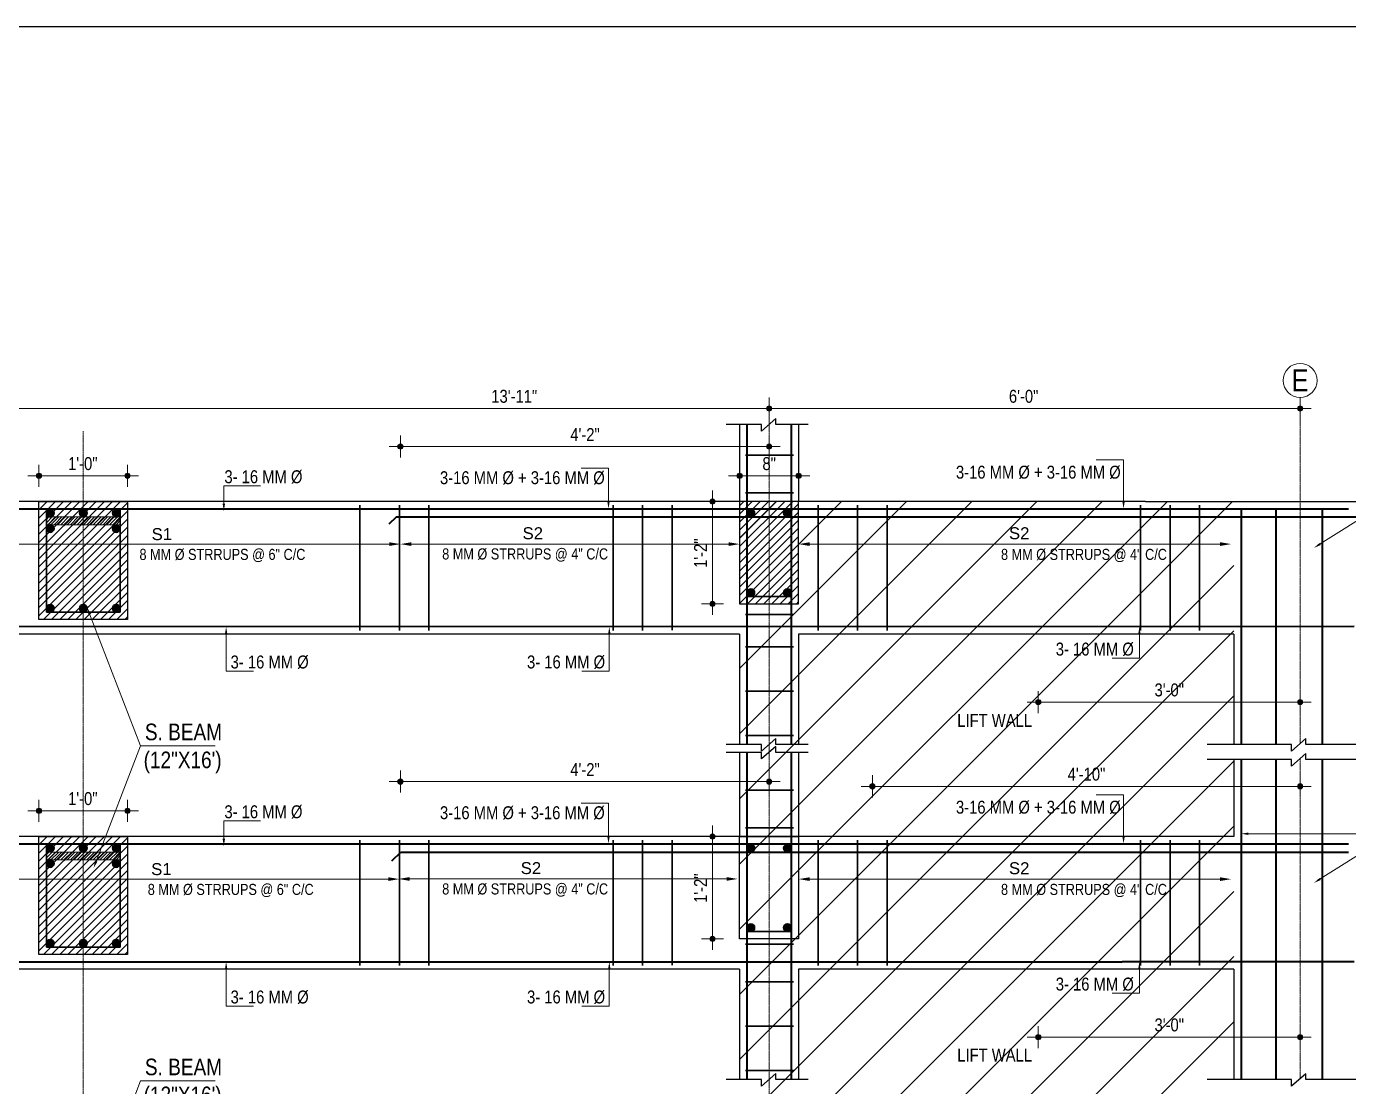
# Model space of a CAD drawing. Header units: inches. Extents: x 57837 to 133168, y 6972 to 27776.
# Drawn here: x 72404 to 73121, y 8577 to 9153 of the extents above; entities that cross this region are included whole.
import ezdxf

# ---------------------------------------------------------------- set-up
doc = ezdxf.new("R2010")
doc.units = ezdxf.units.IN
doc.header["$MEASUREMENT"] = 0
doc.linetypes.add('CENTER', pattern=[2, 1.25, -0.25, 0.25, -0.25])
doc.linetypes.add('CENTER2', pattern=[1.125, 0.75, -0.125, 0.125, -0.125])
for name, color, linetype, lineweight in [('CENTER', 9, 'CENTER', 5), ('DIM', 2, 'Continuous', 13), ('HACTH', 153, 'Continuous', 5), ('ROD', 1, 'Continuous', 40), ('STIRRUPS', 4, 'Continuous', 30)]:
    doc.layers.add(name, color=color, linetype=linetype, lineweight=lineweight)
doc.layers.add('text', color=255, linetype='Continuous')
doc.layers.add('walls', color=32, linetype='Continuous')
doc.styles.add('Arial', font='arial.ttf', dxfattribs={"height": 6.5})
doc.styles.get("Standard").update_dxf_attribs({"font": 'ARIALN.TTF', "height": 7})

msp = doc.modelspace()

# ---------------------------------------------------------------- hatches: boundary and pattern name
at = {"lineweight": 13}
h = msp.add_hatch(color=256, dxfattribs=at)
edge = h.paths.add_edge_path()
edge.add_arc((72806.45, 8945.3), 1.42, 0, 360)
h = msp.add_hatch(color=256, dxfattribs=at)
edge = h.paths.add_edge_path()
edge.add_arc((72806.45, 8945.3), 1.42, 0, 360)
h = msp.add_hatch(color=256, dxfattribs=at)
edge = h.paths.add_edge_path()
edge.add_arc((73094.45, 8945.3), 1.42, 0, 360)
h = msp.add_hatch(color=256, dxfattribs=at)
edge = h.paths.add_edge_path()
edge.add_arc((72606.45, 8924.65), 1.42, 0, 360)
h = msp.add_hatch(color=256, dxfattribs=at)
edge = h.paths.add_edge_path()
edge.add_arc((72806.45, 8924.65), 1.42, 0, 360)
h = msp.add_hatch(color=256, dxfattribs=at)
edge = h.paths.add_edge_path()
edge.add_arc((72410.45, 8908.79), 1.42, 0, 360)
h = msp.add_hatch(color=256, dxfattribs=at)
edge = h.paths.add_edge_path()
edge.add_arc((72458.45, 8908.79), 1.42, 0, 360)
h = msp.add_hatch(color=256, dxfattribs=at)
edge = h.paths.add_edge_path()
edge.add_arc((72790.45, 8908.77), 1.42, 0, 360)
h = msp.add_hatch(color=256, dxfattribs=at)
edge = h.paths.add_edge_path()
edge.add_arc((72822.45, 8908.77), 1.42, 0, 360)
h = msp.add_hatch(color=256, dxfattribs=at)
edge = h.paths.add_edge_path()
edge.add_arc((72775.73, 8894.83), 1.42, 0, 360)
h = msp.add_hatch(color=256, dxfattribs=at)
edge = h.paths.add_edge_path()
edge.add_arc((72775.73, 8894.83), 1.42, 0, 360)
h = msp.add_hatch(color=256, dxfattribs=at)
edge = h.paths.add_edge_path()
edge.add_arc((72775.73, 8894.82), 1.42, 0, 360)
h = msp.add_hatch(color=256, dxfattribs=at)
edge = h.paths.add_edge_path()
edge.add_arc((72775.73, 8839.31), 1.42, 0, 360)
h = msp.add_hatch(color=256, dxfattribs=at)
edge = h.paths.add_edge_path()
edge.add_arc((72775.73, 8839.31), 1.42, 0, 360)
h = msp.add_hatch(color=256, dxfattribs=at)
edge = h.paths.add_edge_path()
edge.add_arc((72775.73, 8839.31), 1.42, 0, 360)
h = msp.add_hatch(color=256, dxfattribs=at)
edge = h.paths.add_edge_path()
edge.add_arc((72952.45, 8786.02), 1.42, 0, 360)
h = msp.add_hatch(color=256, dxfattribs=at)
edge = h.paths.add_edge_path()
edge.add_arc((73094.45, 8786.02), 1.42, 0, 360)
h = msp.add_hatch(color=256, dxfattribs=at)
edge = h.paths.add_edge_path()
edge.add_arc((72606.45, 8742.91), 1.42, 0, 360)
h = msp.add_hatch(color=256, dxfattribs=at)
edge = h.paths.add_edge_path()
edge.add_arc((72806.45, 8742.91), 1.42, 0, 360)
h = msp.add_hatch(color=256, dxfattribs=at)
edge = h.paths.add_edge_path()
edge.add_arc((72862.45, 8740.34), 1.42, 0, 360)
h = msp.add_hatch(color=256, dxfattribs=at)
edge = h.paths.add_edge_path()
edge.add_arc((73094.45, 8740.34), 1.42, 0, 360)
h = msp.add_hatch(color=256, dxfattribs=at)
edge = h.paths.add_edge_path()
edge.add_arc((72410.45, 8727.05), 1.42, 0, 360)
h = msp.add_hatch(color=256, dxfattribs=at)
edge = h.paths.add_edge_path()
edge.add_arc((72458.45, 8727.05), 1.42, 0, 360)
h = msp.add_hatch(color=256, dxfattribs=at)
edge = h.paths.add_edge_path()
edge.add_arc((72775.73, 8713.1), 1.42, 0, 360)
h = msp.add_hatch(color=256, dxfattribs=at)
edge = h.paths.add_edge_path()
edge.add_arc((72775.73, 8657.58), 1.42, 0, 360)
h = msp.add_hatch(color=256, dxfattribs=at)
edge = h.paths.add_edge_path()
edge.add_arc((72952.45, 8604.28), 1.42, 0, 360)
h = msp.add_hatch(color=256, dxfattribs=at)
edge = h.paths.add_edge_path()
edge.add_arc((73094.45, 8604.28), 1.42, 0, 360)
at = {"layer": 'HACTH'}
h = msp.add_hatch(color=1, dxfattribs=at)
edge = h.paths.add_edge_path()
edge.add_arc((72416.54, 8888.54), 2.08, 0, 360)
h = msp.add_hatch(color=1, dxfattribs=at)
edge = h.paths.add_edge_path()
edge.add_arc((72434.45, 8888.54), 2.08, 0, 360)
h = msp.add_hatch(color=1, dxfattribs=at)
edge = h.paths.add_edge_path()
edge.add_arc((72452.37, 8888.54), 2.08, 0, 360)
h = msp.add_hatch(color=1, dxfattribs=at)
edge = h.paths.add_edge_path()
edge.add_arc((72796.53, 8888.52), 2.08, 0, 360)
h = msp.add_hatch(color=1, dxfattribs=at)
edge = h.paths.add_edge_path()
edge.add_arc((72816.37, 8888.54), 2.08, 0, 360)
h = msp.add_hatch(color=1, dxfattribs=at)
edge = h.paths.add_edge_path()
edge.add_arc((72416.54, 8880.18), 2.08, 0, 360)
h = msp.add_hatch(color=1, dxfattribs=at)
edge = h.paths.add_edge_path()
edge.add_arc((72452.37, 8880.18), 2.08, 0, 360)
h = msp.add_hatch(color=1, dxfattribs=at)
edge = h.paths.add_edge_path()
edge.add_arc((72796.53, 8845.39), 2.08, 0, 360)
h = msp.add_hatch(color=1, dxfattribs=at)
edge = h.paths.add_edge_path()
edge.add_arc((72816.37, 8845.41), 2.08, 0, 360)
h = msp.add_hatch(color=1, dxfattribs=at)
edge = h.paths.add_edge_path()
edge.add_arc((72416.54, 8836.91), 2.08, 0, 360)
h = msp.add_hatch(color=1, dxfattribs=at)
edge = h.paths.add_edge_path()
edge.add_arc((72434.45, 8836.91), 2.08, 0, 360)
h = msp.add_hatch(color=1, dxfattribs=at)
edge = h.paths.add_edge_path()
edge.add_arc((72452.37, 8836.91), 2.08, 0, 360)
h = msp.add_hatch(color=1, dxfattribs=at)
edge = h.paths.add_edge_path()
edge.add_arc((72416.54, 8706.81), 2.08, 0, 360)
h = msp.add_hatch(color=1, dxfattribs=at)
edge = h.paths.add_edge_path()
edge.add_arc((72434.45, 8706.81), 2.08, 0, 360)
h = msp.add_hatch(color=1, dxfattribs=at)
edge = h.paths.add_edge_path()
edge.add_arc((72452.37, 8706.81), 2.08, 0, 360)
h = msp.add_hatch(color=1, dxfattribs=at)
edge = h.paths.add_edge_path()
edge.add_arc((72796.53, 8706.8), 2.08, 0, 360)
h = msp.add_hatch(color=1, dxfattribs=at)
edge = h.paths.add_edge_path()
edge.add_arc((72816.37, 8706.81), 2.08, 0, 360)
h = msp.add_hatch(color=1, dxfattribs=at)
edge = h.paths.add_edge_path()
edge.add_arc((72416.54, 8698.44), 2.08, 0, 360)
h = msp.add_hatch(color=1, dxfattribs=at)
edge = h.paths.add_edge_path()
edge.add_arc((72452.37, 8698.44), 2.08, 0, 360)
h = msp.add_hatch(color=1, dxfattribs=at)
edge = h.paths.add_edge_path()
edge.add_arc((72796.53, 8663.66), 2.08, 0, 360)
h = msp.add_hatch(color=1, dxfattribs=at)
edge = h.paths.add_edge_path()
edge.add_arc((72816.37, 8663.68), 2.08, 0, 360)
h = msp.add_hatch(color=1, dxfattribs=at)
edge = h.paths.add_edge_path()
edge.add_arc((72416.54, 8655.17), 2.08, 0, 360)
h = msp.add_hatch(color=1, dxfattribs=at)
edge = h.paths.add_edge_path()
edge.add_arc((72434.45, 8655.17), 2.08, 0, 360)
h = msp.add_hatch(color=1, dxfattribs=at)
edge = h.paths.add_edge_path()
edge.add_arc((72452.37, 8655.17), 2.08, 0, 360)

# ---------------------------------------------------------------- linework, layer by layer
for p, q in [((71677.29, 9152.56), (73844.35, 9152.56)), ((72790.45, 8936.58), (72790.45, 8894.82)), ((72822.45, 8936.58), (72822.45, 8894.82)), ((73010.59, 8894.82), (72102.45, 8894.82)), ((72410.45, 8894.82), (72458.45, 8894.82)), ((72410.45, 8830.82), (72410.45, 8894.82)), ((72410.45, 8894.73), (72410.55, 8894.82)), ((72410.45, 8890.31), (72414.97, 8894.82)), ((72410.45, 8885.89), (72419.39, 8894.82)), ((72410.45, 8881.47), (72423.81, 8894.82)), ((72410.45, 8877.05), (72428.23, 8894.82)), ((72410.45, 8872.63), (72432.65, 8894.82)), ((72410.45, 8868.21), (72437.06, 8894.82)), ((72410.45, 8863.79), (72441.48, 8894.82)), ((72410.45, 8859.37), (72445.9, 8894.82)), ((72410.45, 8854.95), (72450.32, 8894.82)), ((72410.45, 8850.53), (72454.74, 8894.82)), ((72410.45, 8846.11), (72458.45, 8894.11)), ((72458.45, 8894.82), (72458.45, 8830.82)), ((72822.45, 8894.83), (72790.45, 8894.83)), ((72790.45, 8894.83), (72790.45, 8839.31)), ((72822.45, 8839.31), (72822.45, 8894.83)), ((73010.59, 8894.82), (73130.45, 8894.82)), ((72410.45, 8841.7), (72458.45, 8889.7)), ((72410.45, 8837.28), (72458.45, 8885.28)), ((72410.45, 8832.86), (72458.45, 8880.86)), ((72412.84, 8830.82), (72458.45, 8876.44)), ((72417.26, 8830.82), (72458.45, 8872.02)), ((72421.68, 8830.82), (72458.45, 8867.6)), ((72426.1, 8830.82), (72458.45, 8863.18)), ((72430.52, 8830.82), (72458.45, 8858.76)), ((72434.94, 8830.82), (72458.45, 8854.34)), ((72439.36, 8830.82), (72458.45, 8849.92)), ((72443.78, 8830.82), (72458.45, 8845.5)), ((72448.19, 8830.82), (72458.45, 8841.08)), ((72452.61, 8830.82), (72458.45, 8836.66)), ((72790.45, 8839.31), (72822.45, 8839.31)), ((72458.45, 8830.82), (72410.45, 8830.82)), ((72457.03, 8830.82), (72458.45, 8832.24)), ((72790.45, 8822.82), (72174.45, 8822.82)), ((72790.45, 8822.82), (72790.45, 8762.97)), ((73058.45, 8822.82), (72822.45, 8822.82)), ((72822.45, 8822.82), (72822.45, 8762.97)), ((73058.45, 8822.82), (73058.45, 8762.97)), ((72790.45, 8758.73), (72790.45, 8713.08)), ((72822.45, 8758.73), (72822.45, 8713.08)), ((73058.45, 8754.85), (73058.45, 8713.09)), ((73010.59, 8713.09), (72174.45, 8713.09)), ((72410.45, 8713.09), (72458.45, 8713.09)), ((72410.45, 8649.09), (72410.45, 8713.09)), ((72410.45, 8712.99), (72410.55, 8713.09)), ((72410.45, 8708.57), (72414.97, 8713.09)), ((72410.45, 8704.15), (72419.39, 8713.09)), ((72410.45, 8699.74), (72423.81, 8713.09)), ((72410.45, 8695.32), (72428.23, 8713.09)), ((72410.45, 8690.9), (72432.65, 8713.09)), ((72410.45, 8686.48), (72437.06, 8713.09)), ((72410.45, 8682.06), (72441.48, 8713.09)), ((72410.45, 8677.64), (72445.9, 8713.09)), ((72410.45, 8673.22), (72450.32, 8713.09)), ((72410.45, 8668.8), (72454.74, 8713.09)), ((72458.45, 8713.09), (72458.45, 8649.09)), ((72790.45, 8713.08), (72822.45, 8713.1)), ((72790.45, 8657.58), (72790.45, 8713.08)), ((72822.45, 8713.1), (72822.45, 8657.6)), ((73058.45, 8713.09), (73010.59, 8713.09)), ((72410.45, 8664.38), (72458.45, 8712.38)), ((72410.45, 8659.96), (72458.45, 8707.96)), ((72410.45, 8655.54), (72458.45, 8703.54)), ((72410.45, 8651.12), (72458.45, 8699.12)), ((72412.84, 8649.09), (72458.45, 8694.7)), ((72417.26, 8649.09), (72458.45, 8690.28)), ((72421.68, 8649.09), (72458.45, 8685.86)), ((72426.1, 8649.09), (72458.45, 8681.44)), ((72430.52, 8649.09), (72458.45, 8677.02)), ((72434.94, 8649.09), (72458.45, 8672.61)), ((72439.36, 8649.09), (72458.45, 8668.19)), ((72443.78, 8649.09), (72458.45, 8663.77)), ((72448.19, 8649.09), (72458.45, 8659.35)), ((72822.45, 8657.6), (72790.45, 8657.58)), ((72458.45, 8649.09), (72410.45, 8649.09)), ((72452.61, 8649.09), (72458.45, 8654.93)), ((72457.03, 8649.09), (72458.45, 8650.51)), ((72790.45, 8641.09), (72174.45, 8641.09)), ((72790.45, 8641.1), (72790.45, 8581.25)), ((72822.45, 8641.1), (72822.45, 8581.25)), ((73058.45, 8641.09), (72822.45, 8641.09)), ((73058.45, 8641.09), (73058.45, 8581.24))]:
    msp.add_line(p, q)
at = {"lineweight": 13}
for p, q in [((72806.45, 8951.3), (72806.45, 8939.3)), ((72806.45, 8939.3), (72806.45, 8951.3)), ((73094.45, 8951.3), (73094.45, 8939.3)), ((72800.45, 8945.3), (72812.45, 8945.3)), ((72812.45, 8945.3), (72800.45, 8945.3)), ((73088.45, 8945.3), (73100.45, 8945.3)), ((72606.45, 8918.65), (72606.45, 8930.65)), ((72806.45, 8930.65), (72806.45, 8918.65)), ((72612.45, 8924.65), (72600.45, 8924.65)), ((72800.45, 8924.65), (72812.45, 8924.65)), ((72410.45, 8902.79), (72410.45, 8914.79)), ((72458.45, 8914.79), (72458.45, 8902.79)), ((72790.45, 8902.77), (72790.45, 8914.77)), ((72822.45, 8914.77), (72822.45, 8902.77)), ((72416.45, 8908.79), (72404.45, 8908.79)), ((72452.45, 8908.79), (72464.45, 8908.79)), ((72796.45, 8908.77), (72784.45, 8908.77)), ((72816.45, 8908.77), (72828.45, 8908.77)), ((72775.73, 8888.83), (72775.73, 8900.83)), ((72775.73, 8888.83), (72775.73, 8900.83)), ((72775.73, 8888.82), (72775.73, 8900.82)), ((72769.73, 8894.83), (72781.73, 8894.83)), ((72769.73, 8894.83), (72781.73, 8894.83)), ((72769.73, 8894.82), (72781.73, 8894.82)), ((72775.73, 8845.31), (72775.73, 8833.31)), ((72775.73, 8845.31), (72775.73, 8833.31)), ((72775.73, 8845.31), (72775.73, 8833.31)), ((72781.73, 8839.31), (72769.73, 8839.31)), ((72781.73, 8839.31), (72769.73, 8839.31)), ((72781.73, 8839.31), (72769.73, 8839.31)), ((72952.45, 8780.02), (72952.45, 8792.02)), ((73094.45, 8792.02), (73094.45, 8780.02)), ((72958.45, 8786.02), (72946.45, 8786.02)), ((73088.45, 8786.02), (73100.45, 8786.02)), ((72606.45, 8736.91), (72606.45, 8748.91)), ((72806.45, 8748.91), (72806.45, 8736.91)), ((72612.45, 8742.91), (72600.45, 8742.91)), ((72800.45, 8742.91), (72812.45, 8742.91)), ((72862.45, 8734.34), (72862.45, 8746.34)), ((73094.45, 8746.34), (73094.45, 8734.34)), ((72868.45, 8740.34), (72856.45, 8740.34)), ((73088.45, 8740.34), (73100.45, 8740.34)), ((72416.45, 8727.05), (72404.45, 8727.05)), ((72410.45, 8721.05), (72410.45, 8733.05)), ((72452.45, 8727.05), (72464.45, 8727.05)), ((72458.45, 8733.05), (72458.45, 8721.05)), ((72769.73, 8713.1), (72781.73, 8713.1)), ((72775.73, 8707.1), (72775.73, 8719.1)), ((72775.73, 8663.58), (72775.73, 8651.58)), ((72781.73, 8657.58), (72769.73, 8657.58)), ((72952.45, 8598.28), (72952.45, 8610.28)), ((73094.45, 8610.28), (73094.45, 8598.28)), ((72958.45, 8604.28), (72946.45, 8604.28)), ((73088.45, 8604.28), (73100.45, 8604.28))]:
    msp.add_line(p, q, dxfattribs=at)
for centre in [(72806.45, 8945.3), (72806.45, 8945.3), (73094.45, 8945.3), (72606.45, 8924.65), (72806.45, 8924.65), (72410.45, 8908.79), (72458.45, 8908.79), (72790.45, 8908.77), (72822.45, 8908.77), (72775.73, 8894.83), (72775.73, 8894.83), (72775.73, 8894.82), (72775.73, 8839.31), (72775.73, 8839.31), (72775.73, 8839.31), (72952.45, 8786.02), (73094.45, 8786.02), (72606.45, 8742.91), (72806.45, 8742.91), (72862.45, 8740.34), (73094.45, 8740.34), (72410.45, 8727.05), (72458.45, 8727.05), (72775.73, 8713.1), (72775.73, 8657.58), (72952.45, 8604.28), (73094.45, 8604.28)]:
    msp.add_circle(centre, 1.42, dxfattribs=at)
at = {"layer": 'CENTER', "linetype": 'CENTER2', "lineweight": 5}
for p, q in [((72806.45, 7463.06), (72806.45, 8951.3)), ((72806.45, 7463.06), (72806.45, 8951.3)), ((73094.45, 8951.3), (73094.45, 8763.45)), ((72434.45, 8933.06), (72434.45, 7463.06)), ((73094.45, 8755.32), (73094.45, 8581.71))]:
    msp.add_line(p, q, dxfattribs=at)
at = {"layer": 'DIM'}
for p, q in [((72802.45, 8945.3), (72142.45, 8945.3)), ((72810.45, 8945.3), (73090.45, 8945.3)), ((72610.45, 8924.65), (72802.45, 8924.65)), ((72414.45, 8908.79), (72454.45, 8908.79)), ((72794.45, 8908.77), (72818.45, 8908.77)), ((72775.73, 8890.83), (72775.73, 8843.31)), ((72775.73, 8890.83), (72775.73, 8843.31)), ((72775.73, 8890.82), (72775.73, 8843.31)), ((73090.45, 8786.02), (72956.45, 8786.02)), ((72610.45, 8742.91), (72802.45, 8742.91)), ((72866.45, 8740.34), (73090.45, 8740.34)), ((72414.45, 8727.05), (72454.45, 8727.05)), ((72775.73, 8709.1), (72775.73, 8661.58)), ((73090.45, 8604.28), (72956.45, 8604.28))]:
    msp.add_line(p, q, dxfattribs=at)
at = {"layer": 'DIM', "ltscale": 3, "extrusion": (0, 0, -1)}
for p, q in [((72998.69, 8917.45), (72983.85, 8917.45)), ((72998.69, 8894.94), (72998.69, 8917.45)), ((72511.95, 8822.85), (72511.95, 8802.84)), ((72719.77, 8822.85), (72719.77, 8802.84)), ((72511.95, 8802.84), (72526.79, 8802.84)), ((72719.77, 8802.84), (72704.93, 8802.84)), ((72998.69, 8735.71), (72983.85, 8735.71)), ((72998.69, 8713.21), (72998.69, 8735.71)), ((73066.45, 8714.62), (73139.48, 8714.62)), ((72511.95, 8641.12), (72511.95, 8621.11)), ((72719.77, 8641.12), (72719.77, 8621.11)), ((72511.95, 8621.11), (72526.79, 8621.11)), ((72719.77, 8621.11), (72704.93, 8621.11))]:
    msp.add_line(p, q, dxfattribs=at)
at = {"layer": 'DIM', "lineweight": 13}
for p, q in [((73105.34, 8871.84), (73171.46, 8913.43)), ((72510.7, 8893.72), (72510.7, 8903.43)), ((72510.7, 8903.43), (72530.57, 8903.43)), ((72437.85, 8833.89), (72465.57, 8762.39)), ((72441.5, 8699.71), (72465.57, 8762.39)), ((72465.57, 8762.39), (72506.07, 8762.39)), ((72465.57, 8762.39), (72506.07, 8762.39)), ((73105.34, 8690.1), (73171.46, 8731.7)), ((72510.7, 8711.99), (72510.7, 8721.7)), ((72510.7, 8721.7), (72530.57, 8721.7)), ((72441.5, 8517.97), (72465.57, 8580.65)), ((72465.57, 8580.65), (72506.07, 8580.65))]:
    msp.add_line(p, q, dxfattribs=at)
at = {"layer": 'DIM', "ltscale": 3}
for p, q in [((72719.33, 8912.95), (72704.49, 8912.95)), ((72719.33, 8894.94), (72719.33, 8912.95)), ((73007.28, 8822.85), (73007.28, 8809.84)), ((73007.28, 8809.84), (72992.44, 8809.84)), ((72719.33, 8731.21), (72704.49, 8731.21)), ((72719.33, 8713.21), (72719.33, 8731.21)), ((73007.28, 8641.12), (73007.28, 8628.11)), ((73007.28, 8628.11), (72992.44, 8628.11))]:
    msp.add_line(p, q, dxfattribs=at)
at = {"layer": 'DIM', "lineweight": 9}
for p, q in [((72600.45, 8871.75), (72352.45, 8871.75)), ((72784.45, 8871.75), (72612.45, 8871.75)), ((73051.07, 8871.75), (72828.45, 8871.75)), ((72599.95, 8690.01), (72352.45, 8690.01)), ((72783.45, 8690.1), (72611.45, 8690.1)), ((73051.07, 8690.01), (72828.45, 8690.01))]:
    msp.add_line(p, q, dxfattribs=at)
at = {"layer": 'DIM'}
msp.add_circle((73094.45, 8960.53), 9.23, dxfattribs=at)
at = {"layer": 'DIM', "lineweight": 13}
for points in [[(72511.36, 8893.72), (72510.7, 8889.72), (72510.03, 8893.72)], [(73105.7, 8871.27), (73101.96, 8869.71), (73104.99, 8872.4)], [(72437.23, 8833.65), (72436.41, 8837.62), (72438.48, 8834.13)], [(72511.36, 8711.99), (72510.7, 8707.99), (72510.03, 8711.99)], [(72442.12, 8699.47), (72440.06, 8695.97), (72440.87, 8699.95)], [(73105.7, 8689.54), (73101.96, 8687.97), (73104.99, 8690.67)]]:
    msp.add_solid(points, dxfattribs=at)
at = {"layer": 'DIM', "ltscale": 3}
for points in [[(72720, 8894.94), (72719.33, 8890.94), (72718.66, 8894.94)], [(73006.61, 8822.85), (73007.28, 8826.85), (73007.94, 8822.85)], [(72720, 8713.21), (72719.33, 8709.21), (72718.66, 8713.21)], [(73006.61, 8641.12), (73007.28, 8645.12), (73007.94, 8641.12)]]:
    msp.add_solid(points, dxfattribs=at)
at = {"layer": 'DIM', "ltscale": 3, "extrusion": (0, 0, -1)}
for points in [[(-72998.03, 8894.94), (-72998.69, 8890.94), (-72999.36, 8894.94)], [(-72512.62, 8822.85), (-72511.95, 8826.85), (-72511.28, 8822.85)], [(-72720.43, 8822.85), (-72719.77, 8826.85), (-72719.1, 8822.85)], [(-72998.03, 8713.21), (-72998.69, 8709.21), (-72999.36, 8713.21)], [(-73066.45, 8715.29), (-73062.45, 8714.62), (-73066.45, 8713.95)], [(-72512.62, 8641.12), (-72511.95, 8645.12), (-72511.28, 8641.12)], [(-72720.43, 8641.12), (-72719.77, 8645.12), (-72719.1, 8641.12)]]:
    msp.add_solid(points, dxfattribs=at)
at = {"layer": 'DIM'}
for points in [[(72600.45, 8872.75), (72600.45, 8870.75), (72606.45, 8871.75)], [(72612.45, 8872.75), (72612.45, 8870.75), (72606.45, 8871.75)], [(72784.45, 8872.75), (72784.45, 8870.75), (72790.45, 8871.75)], [(72828.45, 8872.75), (72828.45, 8870.75), (72822.45, 8871.75)], [(73051.07, 8872.75), (73051.07, 8870.75), (73057.07, 8871.75)], [(72599.95, 8691.01), (72599.95, 8689.01), (72605.95, 8690.01)], [(72611.45, 8691.1), (72611.45, 8689.1), (72605.45, 8690.1)], [(72783.45, 8691.1), (72783.45, 8689.1), (72789.45, 8690.1)], [(72828.45, 8691.01), (72828.45, 8689.01), (72822.45, 8690.01)], [(73051.07, 8691.01), (73051.07, 8689.01), (73057.07, 8690.01)]]:
    msp.add_solid(points, dxfattribs=at)
at = {"layer": 'HACTH'}
for p, q in [((72790.45, 8892.49), (72792.8, 8894.83)), ((72790.45, 8888.07), (72797.21, 8894.83)), ((72790.45, 8883.65), (72801.63, 8894.83)), ((72790.45, 8879.23), (72806.05, 8894.83)), ((72790.45, 8874.81), (72810.47, 8894.83)), ((72790.45, 8870.39), (72814.89, 8894.83)), ((72790.45, 8865.97), (72819.31, 8894.83)), ((72790.45, 8874.97), (72810.31, 8894.82)), ((72790.45, 8839.61), (72845.67, 8894.82)), ((72790.45, 8804.25), (72881.02, 8894.82)), ((72790.45, 8768.9), (72916.38, 8894.82)), ((72790.45, 8733.54), (72951.73, 8894.82)), ((72790.45, 8698.19), (72987.09, 8894.82)), ((72790.45, 8662.83), (73022.44, 8894.82)), ((72790.45, 8627.48), (73057.8, 8894.82)), ((72790.45, 8861.55), (72822.45, 8893.55)), ((72454.56, 8886.46), (72414.45, 8886.46)), ((72414.45, 8886.46), (72414.45, 8882.26)), ((72414.45, 8885.09), (72415.82, 8886.46)), ((72414.45, 8883.32), (72417.59, 8886.46)), ((72415.16, 8882.26), (72419.36, 8886.46)), ((72416.93, 8882.26), (72421.13, 8886.46)), ((72418.69, 8882.26), (72422.9, 8886.46)), ((72420.46, 8882.26), (72424.66, 8886.46)), ((72422.23, 8882.26), (72426.43, 8886.46)), ((72424, 8882.26), (72428.2, 8886.46)), ((72425.77, 8882.26), (72429.97, 8886.46)), ((72427.53, 8882.26), (72431.73, 8886.46)), ((72429.3, 8882.26), (72433.5, 8886.46)), ((72431.07, 8882.26), (72435.27, 8886.46)), ((72432.84, 8882.26), (72437.04, 8886.46)), ((72434.6, 8882.26), (72438.81, 8886.46)), ((72436.37, 8882.26), (72440.57, 8886.46)), ((72438.14, 8882.26), (72442.34, 8886.46)), ((72439.91, 8882.26), (72444.11, 8886.46)), ((72441.68, 8882.26), (72445.88, 8886.46)), ((72443.44, 8882.26), (72447.64, 8886.46)), ((72445.21, 8882.26), (72449.41, 8886.46)), ((72446.98, 8882.26), (72451.18, 8886.46)), ((72448.75, 8882.26), (72452.95, 8886.46)), ((72450.51, 8882.26), (72454.56, 8886.31)), ((72454.56, 8882.26), (72454.56, 8886.46)), ((72790.45, 8857.13), (72822.45, 8889.13)), ((72790.45, 8852.72), (72822.45, 8884.72)), ((72414.45, 8882.26), (72454.56, 8882.26)), ((72452.28, 8882.26), (72454.56, 8884.54)), ((72454.05, 8882.26), (72454.56, 8882.77)), ((72790.45, 8848.3), (72822.45, 8880.3)), ((72790.45, 8843.88), (72822.45, 8875.88)), ((72790.45, 8839.46), (72822.45, 8871.46)), ((72794.73, 8839.31), (72822.45, 8867.04)), ((72790.45, 8592.12), (73058.45, 8860.12)), ((72799.15, 8839.31), (72822.45, 8862.62)), ((72803.57, 8839.31), (72822.45, 8858.2)), ((72807.99, 8839.31), (72822.45, 8853.78)), ((72812.41, 8839.31), (72822.45, 8849.36)), ((72816.83, 8839.31), (72822.45, 8844.94)), ((72821.25, 8839.31), (72822.45, 8840.52)), ((72790.45, 8556.77), (73058.45, 8824.77)), ((72790.45, 8521.41), (73058.45, 8789.41)), ((72790.45, 8486.06), (73058.45, 8754.06)), ((72790.45, 8450.7), (73058.45, 8718.7)), ((72454.56, 8704.72), (72414.45, 8704.72)), ((72414.45, 8704.72), (72414.45, 8700.52)), ((72414.45, 8703.35), (72415.82, 8704.72)), ((72414.45, 8701.59), (72417.59, 8704.72)), ((72414.45, 8700.52), (72454.56, 8700.52)), ((72415.16, 8700.52), (72419.36, 8704.72)), ((72416.93, 8700.52), (72421.13, 8704.72)), ((72418.69, 8700.52), (72422.9, 8704.72)), ((72420.46, 8700.52), (72424.66, 8704.72)), ((72422.23, 8700.52), (72426.43, 8704.72)), ((72424, 8700.52), (72428.2, 8704.72)), ((72425.77, 8700.52), (72429.97, 8704.72)), ((72427.53, 8700.52), (72431.73, 8704.72)), ((72429.3, 8700.52), (72433.5, 8704.72)), ((72431.07, 8700.52), (72435.27, 8704.72)), ((72432.84, 8700.52), (72437.04, 8704.72)), ((72434.6, 8700.52), (72438.81, 8704.72)), ((72436.37, 8700.52), (72440.57, 8704.72)), ((72438.14, 8700.52), (72442.34, 8704.72)), ((72439.91, 8700.52), (72444.11, 8704.72)), ((72441.68, 8700.52), (72445.88, 8704.72)), ((72443.44, 8700.52), (72447.64, 8704.72)), ((72445.21, 8700.52), (72449.41, 8704.72)), ((72446.98, 8700.52), (72451.18, 8704.72)), ((72448.75, 8700.52), (72452.95, 8704.72)), ((72450.51, 8700.52), (72454.56, 8704.57)), ((72452.28, 8700.52), (72454.56, 8702.8)), ((72454.05, 8700.52), (72454.56, 8701.04)), ((72454.56, 8700.52), (72454.56, 8704.72)), ((72790.45, 8415.35), (73058.45, 8683.35)), ((72790.45, 8379.99), (73058.45, 8647.99)), ((72790.45, 8344.64), (73058.45, 8612.64))]:
    msp.add_line(p, q, dxfattribs=at)
at = {"layer": 'ROD'}
for p, q in [((72794.45, 8936.58), (72794.45, 8762.97)), ((72818.45, 8936.58), (72818.45, 8762.97)), ((73120.7, 8890.62), (72130.45, 8890.63)), ((72604.23, 8886.42), (72600.14, 8882.51)), ((73126.45, 8886.42), (72604.23, 8886.42)), ((73062.45, 8890.62), (73062.45, 8762.97)), ((73081.34, 8890.62), (73081.34, 8762.95)), ((73106.34, 8890.62), (73106.34, 8762.95)), ((73123.73, 8826.97), (72130.45, 8826.82)), ((72794.45, 8758.75), (72794.45, 8581.25)), ((72818.45, 8758.75), (72818.45, 8581.25)), ((73062.45, 8754.85), (73062.45, 8581.24)), ((73081.34, 8754.83), (73081.34, 8581.21)), ((73106.34, 8754.83), (73106.34, 8581.21)), ((73120.7, 8708.89), (72130.45, 8708.89)), ((72601.79, 8699.93), (72606.78, 8704.71)), ((72606.78, 8704.71), (73120.7, 8704.69)), ((72138.45, 8645.08), (72997.88, 8645.08)), ((73123.73, 8645.23), (72997.88, 8645.08))]:
    msp.add_line(p, q, dxfattribs=at)
at = {"layer": 'STIRRUPS'}
for p, q in [((72793.73, 8919.97), (72819.73, 8919.97)), ((72793.73, 8899.47), (72819.73, 8899.47)), ((72584.49, 8892.87), (72584.49, 8824.87)), ((72584.49, 8892.87), (72584.49, 8824.87)), ((72605.95, 8892.87), (72605.95, 8824.87)), ((72605.95, 8892.87), (72605.95, 8824.87)), ((72621.95, 8892.87), (72621.95, 8824.87)), ((72721.86, 8892.9), (72721.86, 8824.9)), ((72737.86, 8892.9), (72737.86, 8824.9)), ((72753.86, 8892.9), (72753.86, 8825.02)), ((72753.86, 8892.9), (72753.86, 8825.02)), ((72832.99, 8892.87), (72832.99, 8824.87)), ((72832.99, 8892.87), (72832.99, 8824.87)), ((72854.45, 8892.87), (72854.45, 8824.87)), ((72854.45, 8892.87), (72854.45, 8824.87)), ((72870.45, 8892.87), (72870.45, 8824.87)), ((73007.88, 8892.87), (73007.88, 8824.87)), ((73023.88, 8892.9), (73023.88, 8824.9)), ((73039.88, 8892.9), (73039.88, 8824.9)), ((72414.45, 8890.62), (72454.45, 8890.62)), ((72414.45, 8834.82), (72414.45, 8890.62)), ((72454.45, 8890.62), (72454.45, 8834.82)), ((72794.45, 8890.6), (72818.45, 8890.62)), ((72794.45, 8843.31), (72794.45, 8890.6)), ((72818.45, 8890.62), (72818.45, 8843.32)), ((72818.45, 8843.32), (72794.45, 8843.31)), ((72454.45, 8834.82), (72414.45, 8834.82)), ((72793.73, 8833.47), (72819.73, 8833.47)), ((72793.73, 8815.97), (72819.73, 8815.97)), ((72793.73, 8791.97), (72819.73, 8791.97)), ((72793.73, 8767.97), (72819.73, 8767.97)), ((72793.73, 8738.25), (72819.73, 8738.25)), ((72793.73, 8717.75), (72819.73, 8717.75)), ((72414.45, 8708.89), (72454.45, 8708.89)), ((72414.45, 8653.09), (72414.45, 8708.89)), ((72454.45, 8708.89), (72454.45, 8653.09)), ((72584.49, 8711.13), (72584.49, 8643.13)), ((72584.49, 8711.13), (72584.49, 8643.13)), ((72605.95, 8711.13), (72605.95, 8643.13)), ((72605.95, 8711.13), (72605.95, 8643.13)), ((72621.95, 8711.13), (72621.95, 8643.13)), ((72721.86, 8711.16), (72721.86, 8643.16)), ((72737.86, 8711.16), (72737.86, 8643.16)), ((72753.86, 8711.16), (72753.86, 8643.28)), ((72753.86, 8711.16), (72753.86, 8643.28)), ((72794.45, 8708.88), (72818.45, 8708.9)), ((72794.45, 8661.58), (72794.45, 8708.88)), ((72818.45, 8708.9), (72818.45, 8661.6)), ((72832.99, 8711.13), (72832.99, 8643.13)), ((72832.99, 8711.13), (72832.99, 8643.13)), ((72854.45, 8711.13), (72854.45, 8643.13)), ((72854.45, 8711.13), (72854.45, 8643.13)), ((72870.45, 8711.13), (72870.45, 8643.13)), ((73007.88, 8711.13), (73007.88, 8643.13)), ((73023.88, 8711.16), (73023.88, 8643.16)), ((73039.88, 8711.16), (73039.88, 8643.16)), ((72818.45, 8661.6), (72794.45, 8661.58)), ((72454.45, 8653.09), (72414.45, 8653.09)), ((72793.73, 8654.75), (72819.73, 8654.75)), ((72793.73, 8634.25), (72819.73, 8634.25)), ((72793.73, 8610.25), (72819.73, 8610.25)), ((72793.73, 8586.25), (72819.73, 8586.25))]:
    msp.add_line(p, q, dxfattribs=at)
at = {"layer": 'STIRRUPS', "color": 1}
for centre in [(72416.54, 8888.54), (72434.45, 8888.54), (72452.37, 8888.54), (72796.53, 8888.52), (72816.37, 8888.54), (72416.54, 8880.18), (72452.37, 8880.18), (72796.53, 8845.39), (72816.37, 8845.41), (72416.54, 8836.91), (72434.45, 8836.91), (72452.37, 8836.91), (72416.54, 8706.81), (72434.45, 8706.81), (72452.37, 8706.81), (72796.53, 8706.8), (72816.37, 8706.81), (72416.54, 8698.44), (72452.37, 8698.44), (72796.53, 8663.66), (72816.37, 8663.68), (72416.54, 8655.17), (72434.45, 8655.17), (72452.37, 8655.17)]:
    msp.add_circle(centre, 2.08, dxfattribs=at)
at = {"layer": 'walls', "color": 6}
for p, q in [((72802.34, 8936.58), (72783.07, 8936.58)), ((72810.12, 8939.82), (72802.34, 8933.03)), ((72802.34, 8933.03), (72802.34, 8936.58)), ((72810.12, 8936.58), (72810.12, 8939.82)), ((72827.63, 8936.58), (72810.12, 8936.58)), ((72802.34, 8762.97), (72783.07, 8762.97)), ((72810.12, 8766.21), (72802.34, 8759.41)), ((72802.34, 8759.41), (72802.34, 8762.97)), ((72810.12, 8762.97), (72810.12, 8766.21)), ((72827.63, 8762.97), (72810.12, 8762.97)), ((73089.84, 8762.97), (73044.07, 8762.97)), ((73097.62, 8766.21), (73089.84, 8759.41)), ((73089.84, 8759.41), (73089.84, 8762.97)), ((73097.62, 8762.97), (73097.62, 8766.21)), ((73140.13, 8762.97), (73097.62, 8762.97)), ((72802.34, 8758.75), (72783.07, 8758.75)), ((72810.12, 8761.98), (72802.34, 8755.19)), ((72802.34, 8755.19), (72802.34, 8758.75)), ((72810.12, 8758.75), (72810.12, 8761.98)), ((72827.63, 8758.75), (72810.12, 8758.75)), ((73097.62, 8758.09), (73089.84, 8751.29)), ((73097.62, 8754.85), (73097.62, 8758.09)), ((73089.84, 8754.85), (73044.07, 8754.85)), ((73089.84, 8751.29), (73089.84, 8754.85)), ((73140.13, 8754.85), (73097.62, 8754.85)), ((72810.12, 8584.48), (72802.34, 8577.69)), ((72810.12, 8581.25), (72810.12, 8584.48)), ((73097.62, 8584.47), (73089.84, 8577.68)), ((73097.62, 8581.24), (73097.62, 8584.47)), ((72802.34, 8581.25), (72783.07, 8581.25)), ((72802.34, 8577.69), (72802.34, 8581.25)), ((72827.63, 8581.25), (72810.12, 8581.25)), ((73089.84, 8581.24), (73044.07, 8581.24)), ((73089.84, 8577.68), (73089.84, 8581.24)), ((73140.13, 8581.24), (73097.62, 8581.24))]:
    msp.add_line(p, q, dxfattribs=at)

# ---------------------------------------------------------------- texts
at = {"layer": 'DIM'}
for s, p in [('13\'-11"', (72655.77, 8948.43)), ('6\'-0"', (72936.51, 8948.43)), ('4\'-2"', (72698.61, 8927.66)), ('1\'-0"', (72426.23, 8911.92)), ('8"', (72802.83, 8911.9)), ('3\'-0"', (73015.49, 8789.15)), ('4\'-2"', (72698.61, 8745.93)), ('4\'-10"', (72968.38, 8743.47)), ('1\'-0"', (72426.23, 8730.19)), ('3\'-0"', (73015.49, 8607.42))]:
    msp.add_text(s, height=7, dxfattribs=at).set_placement(p)
at = {"layer": 'DIM', "style": 'Arial'}
for s, p in [('S1', (72471.53, 8873.91)), ('S2', (72672.71, 8874.4)), ('S2', (72936.53, 8874.4)), ('S1', (72471.28, 8692.18)), ('S2', (72671.71, 8692.75)), ('S2', (72936.53, 8692.67))]:
    msp.add_text(s, height=6.5, dxfattribs=at).set_placement(p)
at = {"layer": 'DIM'}
for p in [(72772.72, 8858.85), (72772.72, 8858.85), (72772.72, 8858.84), (72772.72, 8677.11)]:
    msp.add_text('1\'-2"', height=7, rotation=90, dxfattribs=at).set_placement(p)
at = {"layer": 'text'}
for s, height, p in [('E', 12, (73089.87, 8954.53)), ('3-16 MM Ø + 3-16 MM Ø', 7, (72907.78, 8907.26)), ('3- 16 MM Ø', 7, (72511.02, 8904.79)), ('3-16 MM Ø + 3-16 MM Ø', 7, (72627.94, 8904.26)), ('8 MM Ø STRRUPS @ 6" C/C', 6, (72464.95, 8863.16)), ('8 MM Ø STRRUPS @ 4" C/C', 6, (72629.14, 8863.42)), ('8 MM Ø STRRUPS @ 4" C/C', 6, (72932.22, 8863.16)), ('3- 16 MM Ø', 7, (72961.92, 8811.3)), ('3- 16 MM Ø', 7, (72514.38, 8804.3)), ('3- 16 MM Ø', 7, (72675.15, 8804.3)), ('LIFT WALL', 7, (72908.49, 8772.57)), ('S. BEAM', 9, (72467.91, 8765.35)), ('(12"X16\')', 9, (72467.2, 8750.19)), ('3- 16 MM Ø', 7, (72511.02, 8723.05)), ('3-16 MM Ø + 3-16 MM Ø', 7, (72627.94, 8722.53)), ('3-16 MM Ø + 3-16 MM Ø', 7, (72907.78, 8725.53)), ('8 MM Ø STRRUPS @ 6" C/C', 6, (72469.45, 8681.43)), ('8 MM Ø STRRUPS @ 4" C/C', 6, (72629.14, 8681.69)), ('8 MM Ø STRRUPS @ 4" C/C', 6, (72932.22, 8681.43)), ('3- 16 MM Ø', 7, (72961.92, 8629.57)), ('3- 16 MM Ø', 7, (72514.38, 8622.57)), ('3- 16 MM Ø', 7, (72675.15, 8622.57)), ('LIFT WALL', 7, (72908.49, 8591.07)), ('S. BEAM', 9, (72467.91, 8583.61)), ('(12"X16\')', 9, (72467.2, 8568.46))]:
    msp.add_text(s, height=height, dxfattribs=at).set_placement(p)

doc.saveas('drawing.dxf')
